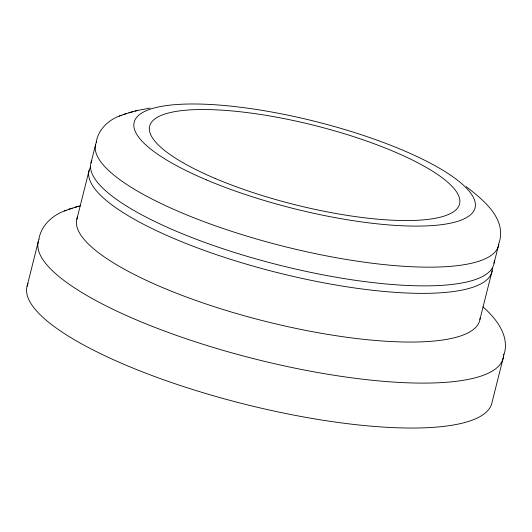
<?xml version="1.0" encoding="UTF-8"?>
<svg xmlns="http://www.w3.org/2000/svg" width="532" height="532" viewBox="0 0 532 532"><rect width="100%" height="100%" fill="white"/><g stroke="black" fill="none" stroke-linecap="round" stroke-linejoin="round"><path stroke-width="0.8" d="M499.282 242.366C506.497 218.087 482.956 199.68 466.198 186.666M503.97 354.831C509.982 336.031 496.323 318.582 482.996 306.924M27.066 286.256L38.357 241.322M76.867 219.171L89.09 170.493M90.972 163.005L95.674 144.278M479.937 319.393L492.16 270.715M494.042 263.227L498.743 244.507M503.438 356.965L492.147 401.906A239.646 61.22 14.1 0 1 241.302 403.329A239.646 61.22 14.1 0 1 28.036 283.563M38.896 239.187C41.277 225.063 52.974 214.788 66.054 210.333M96.219 142.144C98.36 129.116 108.954 119.447 121.09 115.404M123.072 114.659L132.907 111.62M68.621 209.362L79.102 206.123M119.374 116.062L126.702 113.416M64.345 210.985L72.252 208.118M128.804 112.764L137.243 110.53L150.09 108.062M74.999 207.267L80.545 205.764M135.095 111.075L137.243 110.53M498.93 242.645A207.693 53.054 14.1 0 1 284.859 246.629A207.693 53.054 14.1 0 1 96.518 141.944M494.228 260.733A207.693 53.054 14.1 0 1 281.328 265.641A207.693 53.054 14.1 0 1 91.817 160.671M492.346 268.221A207.693 53.054 14.1 0 1 277.106 272.544A207.693 53.054 14.1 0 1 90.513 167.035M480.083 318.163A207.693 53.054 14.1 0 1 264.876 321.228A207.693 53.054 14.1 0 1 77.705 216.837M503.651 354.086A239.646 61.22 14.1 0 1 259.35 360.091A239.646 61.22 14.1 0 1 39.036 239.294M215.241 178.486A159.766 40.811 14.1 0 0 459.256 204.96A159.766 40.811 14.1 0 0 239.327 111.673A159.766 40.811 14.1 0 0 215.241 178.486M206.303 179.829A175.74 44.894 14.1 0 0 474.717 208.956A175.74 44.894 14.1 0 0 232.797 106.34A175.74 44.894 14.1 0 0 206.303 179.829"/></g></svg>
